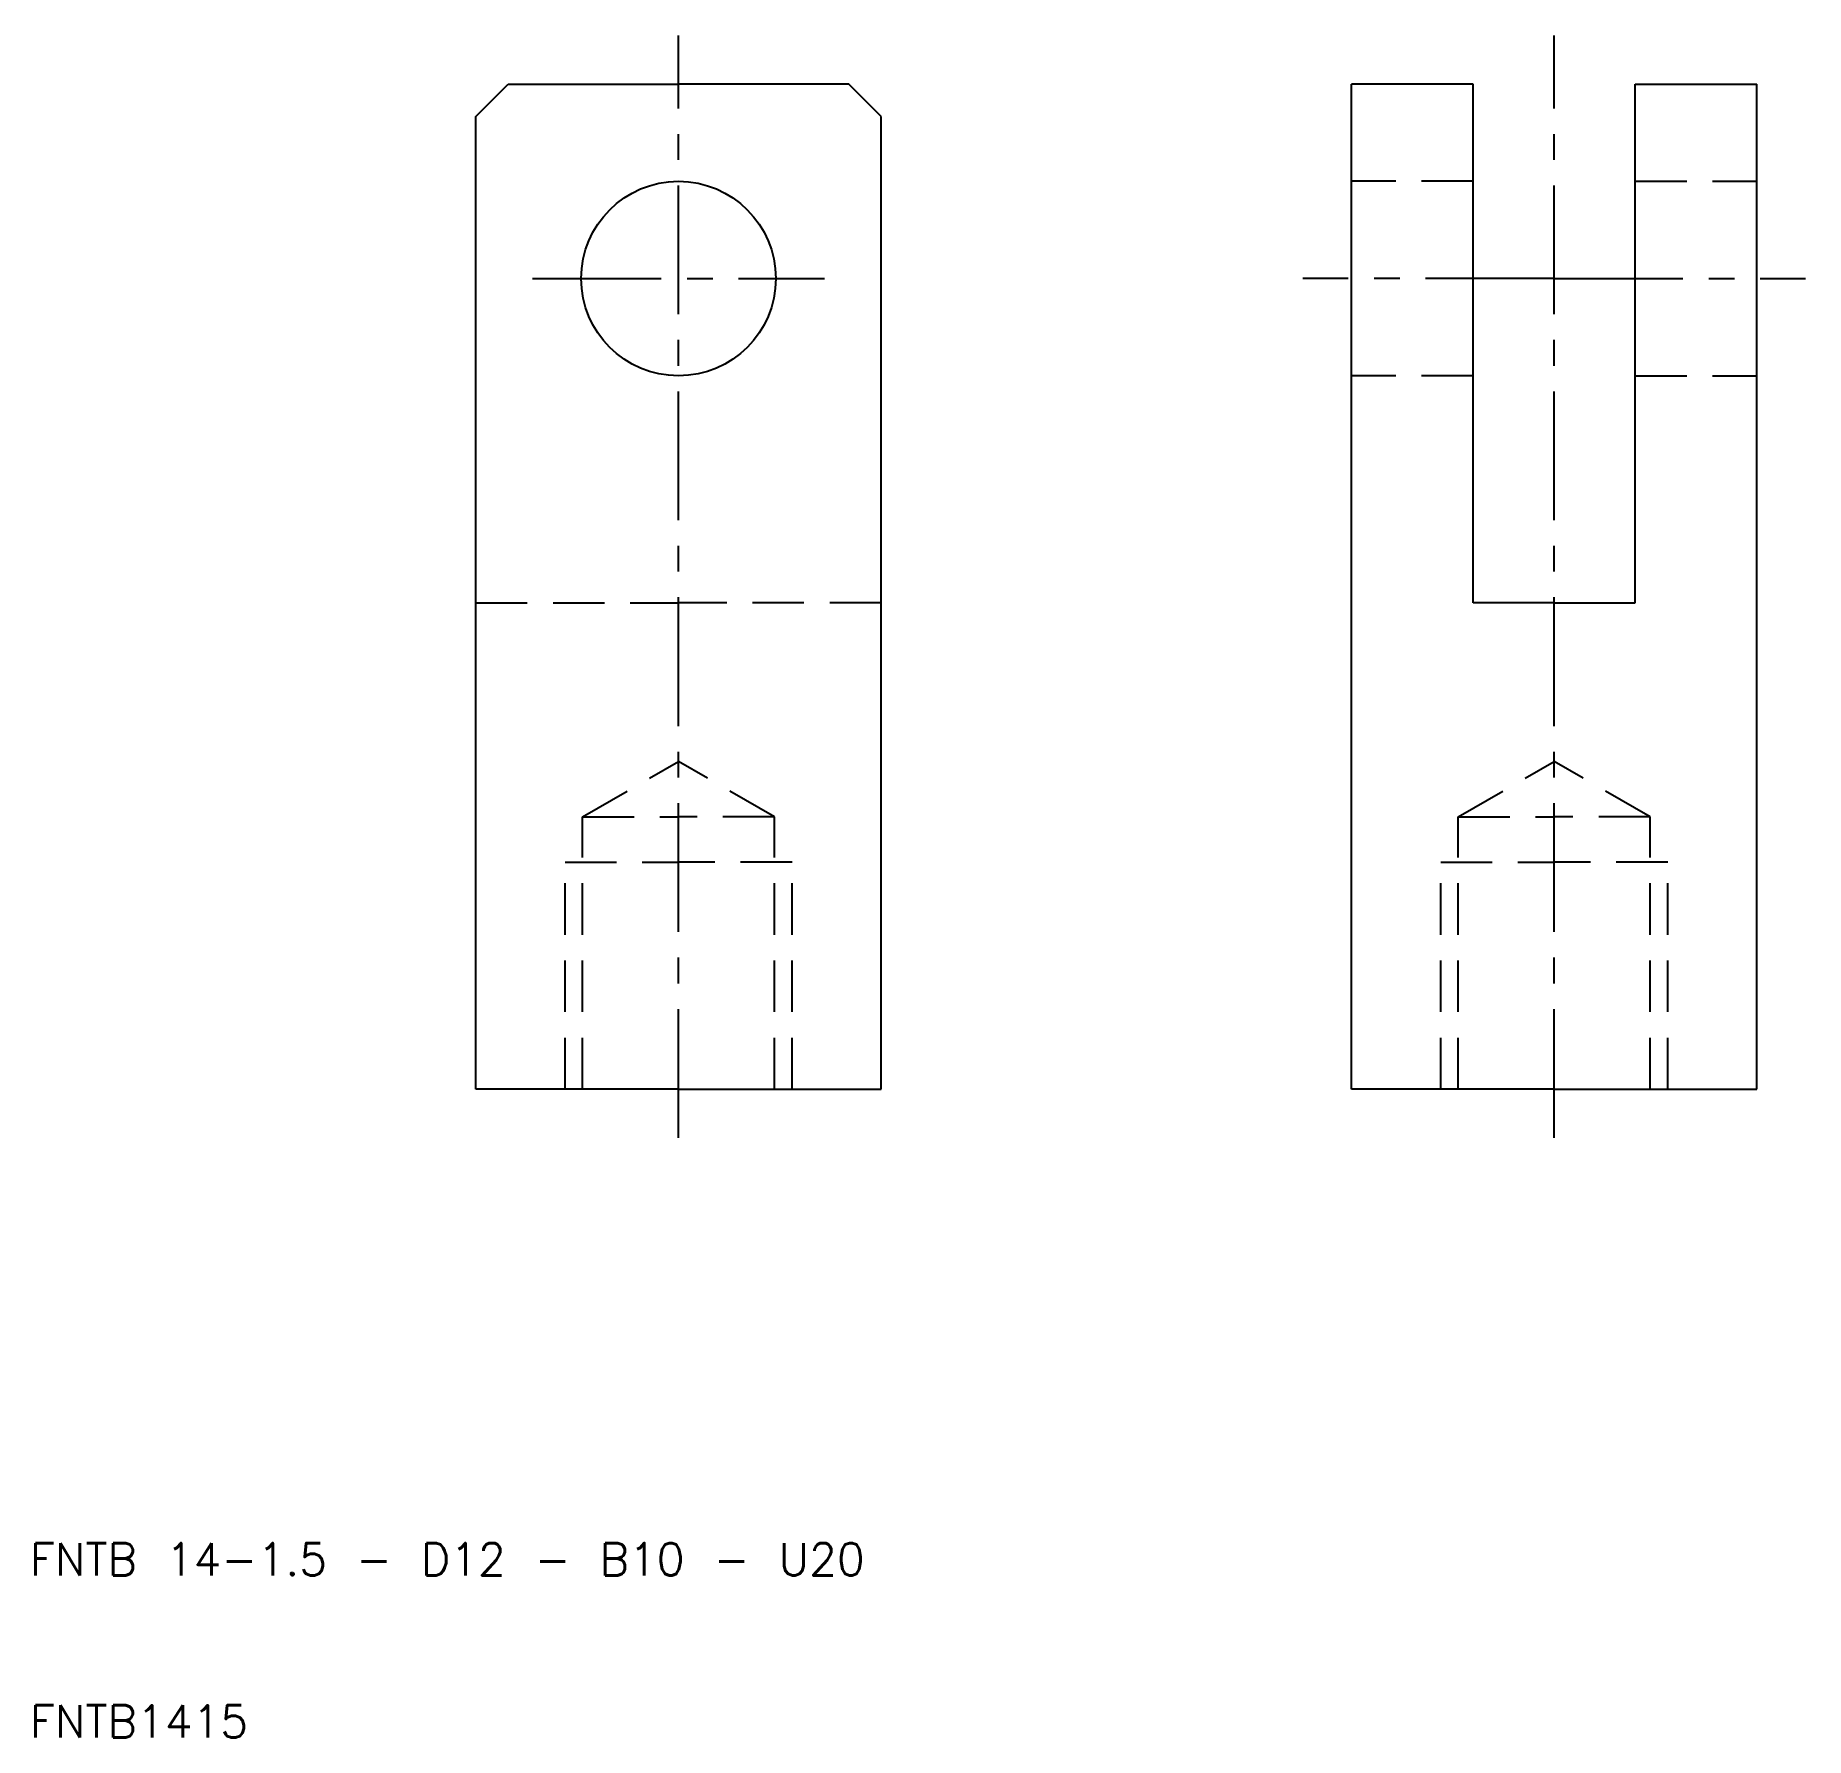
# Model space of a CAD drawing. Extents: x 10 to 120, y 10 to 115.
import ezdxf

# ---------------------------------------------------------------- set-up
doc = ezdxf.new("R2010")
doc.units = 0
doc.header["$LTSCALE"] = 0.25
doc.linetypes.add('CENTER', pattern=[50.8, 31.75, -6.35, 6.35, -6.35])
doc.linetypes.add('DASHED', pattern=[19.05, 12.7, -6.35])
doc.layers.get('0').update_dxf_attribs({"linetype": 'CONTINUOUS'})
doc.layers.add('CENTER', color=1, linetype='CENTER')
doc.styles.get("Standard").update_dxf_attribs({"font": 'txt.shx', "bigfont": 'extfont.shx'})

msp = doc.modelspace()

# ---------------------------------------------------------------- linework, layer by layer
for p, q in [((37.5, 110), (39.5, 112)), ((39.5, 112), (50, 112)), ((60.5, 112), (50, 112)), ((62.5, 110), (60.5, 112)), ((91.5, 50), (91.5, 112)), ((99, 112), (91.5, 112)), ((99, 80), (99, 112)), ((109, 80), (109, 112)), ((109, 112), (116.5, 112)), ((116.5, 50), (116.5, 112)), ((37.5, 50), (37.5, 110)), ((62.5, 50), (62.5, 110)), ((104, 80), (99, 80)), ((104, 80), (109, 80)), ((50, 50), (37.5, 50)), ((50, 50), (62.5, 50)), ((104, 50), (91.5, 50)), ((104, 50), (116.5, 50))]:
    msp.add_line(p, q)
at = {"color": 3, "linetype": 'DASHED'}
for p, q in [((99, 106), (91.5, 106)), ((109, 106), (116.5, 106)), ((99, 94), (91.5, 94)), ((109, 94), (116.5, 94)), ((37.5, 80), (50, 80)), ((62.5, 80), (50, 80)), ((44.0825, 66.8), (50, 70.2165)), ((55.9175, 66.8), (50, 70.2165)), ((98.0825, 66.8), (104, 70.2165)), ((109.9175, 66.8), (104, 70.2165)), ((44.0825, 50), (44.0825, 66.8)), ((44.0825, 66.8), (50, 66.8)), ((55.9175, 66.8), (50, 66.8)), ((55.9175, 50), (55.9175, 66.8)), ((98.0825, 50), (98.0825, 66.8)), ((98.0825, 66.8), (104, 66.8)), ((109.9175, 66.8), (104, 66.8)), ((109.9175, 50), (109.9175, 66.8)), ((43, 50), (43, 64)), ((43, 64), (50, 64)), ((57, 64), (50, 64)), ((57, 50), (57, 64)), ((97, 50), (97, 64)), ((97, 64), (104, 64)), ((111, 64), (104, 64)), ((111, 50), (111, 64))]:
    msp.add_line(p, q, dxfattribs=at)
msp.add_circle((50, 100), 6)
at = {"layer": 'CENTER', "color": 1, "linetype": 'CENTER'}
for p, q in [((50, 47), (50, 115)), ((104, 47), (104, 115)), ((41, 100), (59, 100)), ((104, 100), (88.5, 100)), ((104, 100), (119.5, 100))]:
    msp.add_line(p, q, dxfattribs=at)

# ---------------------------------------------------------------- texts
for s, p in [('FNTB 14-1.5 - D12 - B10 - U20', (10, 20)), ('FNTB1415', (10, 10))]:
    msp.add_text(s, height=2).set_placement(p)

doc.saveas('drawing.dxf')
